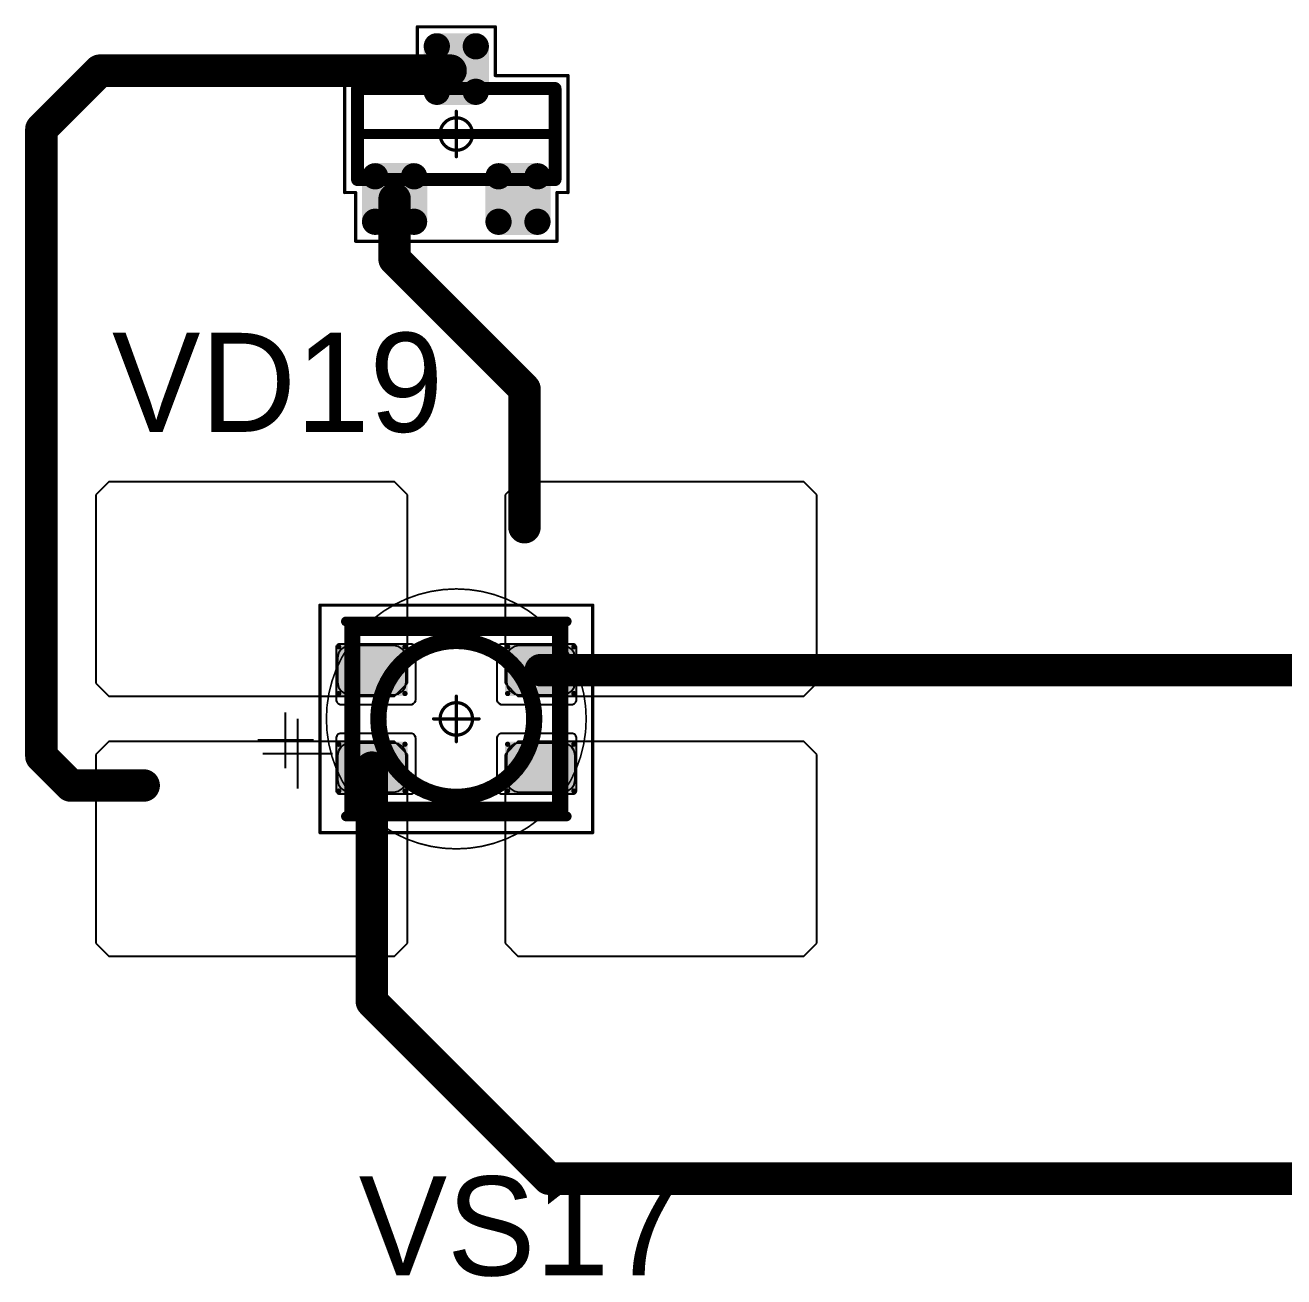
# Model space of a CAD drawing. Header units: millimetres. Extents: x 0 to 400, y 0 to 511.
# Drawn here: x 73.36 to 92.74, y 132.91 to 152.17 of the extents above; entities that cross this region are included whole.
import ezdxf

# ---------------------------------------------------------------- set-up
doc = ezdxf.new("R2010")
doc.units = ezdxf.units.MM
for name, color, linetype in [('Mechanical13', 56, 'Continuous'), ('Mechanical15', 56, 'Continuous'), ('Mechanical2', 216, 'Continuous'), ('TopLayer', 1, 'Continuous'), ('TopOverlay', 2, 'Continuous'), ('TopPaste', 8, 'Continuous'), ('TopSolder', 216, 'Continuous')]:
    doc.layers.add(name, color=color, linetype=linetype)

# ---------------------------------------------------------------- blocks, each defined once
blk = doc.blocks.new('SOT23_578')
at = {"layer": 'Mechanical13', "const_width": 0.2}
for points in [[(-0.7, 1.52), (0.7, 1.52)], [(-0.7, 1.52), (-0.7, -1.52)], [(0.7, 1.52), (0.7, -1.52)], [(-0.7, -1.52), (0.7, -1.52)]]:
    blk.add_lwpolyline(points, dxfattribs=at)
at = {"layer": 'Mechanical13', "const_width": 0.1}
for points in [[(-0.75, 1.52, 1), (-0.65, 1.52, 1)], [(-0.75, 1.52, 1), (-0.65, 1.52, 1)], [(0.65, 1.52, 1), (0.75, 1.52, 1)], [(0.65, 1.52, 1), (0.75, 1.52, 1)], [(-0.75, -1.52, 1), (-0.65, -1.52, 1)], [(-0.75, -1.52, 1), (-0.65, -1.52, 1)], [(0.65, -1.52, 1), (0.75, -1.52, 1)], [(0.65, -1.52, 1), (0.75, -1.52, 1)]]:
    blk.add_lwpolyline(points, format="xyb", close=True, dxfattribs=at)
at = {"layer": 'Mechanical15', "const_width": 0.05}
for points in [[(-0.9, 1.72), (-0.9, 1.55)], [(-0.9, 1.72), (0.9, 1.72)], [(0.9, 1.72), (0.9, 0.6)], [(-1.65, 1.55), (-1.65, -1.55)], [(-1.65, 1.55), (-0.9, 1.55)], [(0.9, 0.6), (1.65, 0.6)], [(1.65, 0.6), (1.65, -0.6)], [(0, 0.35), (0, -0.35)], [(-0.35, 0), (0.35, 0)], [(0.9, -0.6), (1.65, -0.6)], [(0.9, -0.6), (0.9, -1.72)], [(-1.65, -1.55), (-0.9, -1.55)], [(-0.9, -1.55), (-0.9, -1.72)], [(-0.9, -1.72), (0.9, -1.72)]]:
    blk.add_lwpolyline(points, dxfattribs=at)
at = {"layer": 'Mechanical15'}
for points, const_width in [([(-0.913, 1.72, 1), (-0.888, 1.72, 1)], 0.025), ([(-0.913, 1.72, 1), (-0.888, 1.72, 1)], 0.025), ([(0.888, 1.72, 1), (0.913, 1.72, 1)], 0.025), ([(0.888, 1.72, 1), (0.913, 1.72, 1)], 0.025), ([(-1.662, 1.55, 1), (-1.637, 1.55, 1)], 0.025), ([(-1.662, 1.55, 1), (-1.637, 1.55, 1)], 0.025), ([(-0.913, 1.55, 1), (-0.888, 1.55, 1)], 0.025), ([(-0.913, 1.55, 1), (-0.888, 1.55, 1)], 0.025), ([(0.888, 0.6, 1), (0.913, 0.6, 1)], 0.025), ([(0.888, 0.6, 1), (0.913, 0.6, 1)], 0.025), ([(1.637, 0.6, 1), (1.662, 0.6, 1)], 0.025), ([(1.637, 0.6, 1), (1.662, 0.6, 1)], 0.025), ([(0.25, 0, 1), (-0.25, 0, 1)], 0.05), ([(-0.012, 0.35, 1), (0.012, 0.35, 1)], 0.025), ([(-0.362, 0, 1), (-0.337, 0, 1)], 0.025), ([(-0.262, 0, 1), (-0.238, 0, 1)], 0.025), ([(0.238, 0, 1), (0.262, 0, 1)], 0.025), ([(0.337, 0, 1), (0.362, 0, 1)], 0.025), ([(-0.012, -0.35, 1), (0.012, -0.35, 1)], 0.025), ([(0.888, -0.6, 1), (0.913, -0.6, 1)], 0.025), ([(0.888, -0.6, 1), (0.913, -0.6, 1)], 0.025), ([(1.637, -0.6, 1), (1.662, -0.6, 1)], 0.025), ([(1.637, -0.6, 1), (1.662, -0.6, 1)], 0.025), ([(-1.662, -1.55, 1), (-1.637, -1.55, 1)], 0.025), ([(-1.662, -1.55, 1), (-1.637, -1.55, 1)], 0.025), ([(-0.913, -1.55, 1), (-0.888, -1.55, 1)], 0.025), ([(-0.913, -1.55, 1), (-0.888, -1.55, 1)], 0.025), ([(-0.913, -1.72, 1), (-0.888, -1.72, 1)], 0.025), ([(-0.913, -1.72, 1), (-0.888, -1.72, 1)], 0.025), ([(0.888, -1.72, 1), (0.913, -1.72, 1)], 0.025), ([(0.888, -1.72, 1), (0.913, -1.72, 1)], 0.025)]:
    blk.add_lwpolyline(points, format="xyb", close=True, dxfattribs=dict(at, const_width=const_width))
at = {"layer": 'TopLayer', "const_width": 0.1}
for points in [[(-1.4, 1.25, 1), (-1.3, 1.25, 1)], [(-0.7, 1.25, 1), (-0.6, 1.25, 1)], [(-1.4, 0.65, 1), (-1.3, 0.65, 1)], [(-0.7, 0.65, 1), (-0.6, 0.65, 1)], [(0.6, 0.3, 1), (0.7, 0.3, 1)], [(1.3, 0.3, 1), (1.4, 0.3, 1)], [(0.6, -0.3, 1), (0.7, -0.3, 1)], [(1.3, -0.3, 1), (1.4, -0.3, 1)], [(-1.4, -0.65, 1), (-1.3, -0.65, 1)], [(-0.7, -0.65, 1), (-0.6, -0.65, 1)], [(-1.4, -1.25, 1), (-1.3, -1.25, 1)], [(-0.7, -1.25, 1), (-0.6, -1.25, 1)]]:
    blk.add_lwpolyline(points, format="xyb", close=True, dxfattribs=at)
at = {"layer": 'TopLayer'}
for points in [[(-1.45, 1.25), (-1.45, 0.65), (-0.55, 1.25), (-0.55, 0.65)], [(-1.35, 1.35), (-1.35, 0.55), (-0.65, 1.35), (-0.65, 0.55)], [(0.65, 0.4), (0.65, -0.4), (1.35, 0.4), (1.35, -0.4)], [(0.55, 0.3), (0.55, -0.3), (1.45, 0.3), (1.45, -0.3)], [(-1.35, -0.55), (-1.35, -1.35), (-0.65, -0.55), (-0.65, -1.35)], [(-1.45, -0.65), (-1.45, -1.25), (-0.55, -0.65), (-0.55, -1.25)]]:
    blk.add_solid(points, dxfattribs=at)
at = {"layer": 'TopOverlay', "const_width": 0.15}
blk.add_lwpolyline([(0, 1.5), (0, -1.5)], dxfattribs=at)
at = {"layer": 'TopOverlay', "const_width": 0.075}
for points in [[(-0.038, 1.5, 1), (0.038, 1.5, 1)], [(-0.038, -1.5, 1), (0.038, -1.5, 1)]]:
    blk.add_lwpolyline(points, format="xyb", close=True, dxfattribs=at)
at = {"layer": 'TopPaste', "const_width": 0.075}
for points in [[(-1.387, 1.25, 1), (-1.313, 1.25, 1)], [(-0.687, 1.25, 1), (-0.613, 1.25, 1)], [(-1.387, 0.65, 1), (-1.313, 0.65, 1)], [(-0.687, 0.65, 1), (-0.613, 0.65, 1)], [(0.613, 0.3, 1), (0.687, 0.3, 1)], [(1.313, 0.3, 1), (1.387, 0.3, 1)], [(0.613, -0.3, 1), (0.687, -0.3, 1)], [(1.313, -0.3, 1), (1.387, -0.3, 1)], [(-1.387, -0.65, 1), (-1.313, -0.65, 1)], [(-0.687, -0.65, 1), (-0.613, -0.65, 1)], [(-1.387, -1.25, 1), (-1.313, -1.25, 1)], [(-0.687, -1.25, 1), (-0.613, -1.25, 1)]]:
    blk.add_lwpolyline(points, format="xyb", close=True, dxfattribs=at)
at = {"layer": 'TopPaste'}
for points in [[(-1.425, 1.25), (-1.425, 0.65), (-0.575, 1.25), (-0.575, 0.65)], [(-1.35, 1.325), (-1.35, 0.575), (-0.65, 1.325), (-0.65, 0.575)], [(0.575, 0.3), (0.575, -0.3), (1.425, 0.3), (1.425, -0.3)], [(0.65, 0.375), (0.65, -0.375), (1.35, 0.375), (1.35, -0.375)], [(-1.35, -0.575), (-1.35, -1.325), (-0.65, -0.575), (-0.65, -1.325)], [(-1.425, -0.65), (-1.425, -1.25), (-0.575, -0.65), (-0.575, -1.25)]]:
    blk.add_solid(points, dxfattribs=at)
at = {"layer": 'TopSolder', "const_width": 0.202}
for points in [[(-1.451, 1.25, 1), (-1.249, 1.25, 1)], [(-0.751, 1.25, 1), (-0.549, 1.25, 1)], [(-1.451, 0.65, 1), (-1.249, 0.65, 1)], [(-0.751, 0.65, 1), (-0.549, 0.65, 1)], [(0.549, 0.3, 1), (0.751, 0.3, 1)], [(1.249, 0.3, 1), (1.451, 0.3, 1)], [(0.549, -0.3, 1), (0.751, -0.3, 1)], [(1.249, -0.3, 1), (1.451, -0.3, 1)], [(-1.451, -0.65, 1), (-1.249, -0.65, 1)], [(-0.751, -0.65, 1), (-0.549, -0.65, 1)], [(-1.451, -1.25, 1), (-1.249, -1.25, 1)], [(-0.751, -1.25, 1), (-0.549, -1.25, 1)]]:
    blk.add_lwpolyline(points, format="xyb", close=True, dxfattribs=at)
at = {"layer": 'TopSolder'}
for points in [[(-1.35, 1.452), (-1.35, 0.448), (-0.65, 1.452), (-0.65, 0.448)], [(-1.552, 1.25), (-1.552, 0.65), (-0.448, 1.25), (-0.448, 0.65)], [(0.65, 0.502), (0.65, -0.502), (1.35, 0.502), (1.35, -0.502)], [(0.448, 0.3), (0.448, -0.3), (1.552, 0.3), (1.552, -0.3)], [(-1.35, -0.448), (-1.35, -1.452), (-0.65, -0.448), (-0.65, -1.452)], [(-1.552, -0.65), (-1.552, -1.25), (-0.448, -0.65), (-0.448, -1.25)]]:
    blk.add_solid(points, dxfattribs=at)
blk = doc.blocks.new('E65F_782')
at = {"layer": 'Mechanical13'}
for p, q in [((2.441, 1.071), (2.441, 0)), ((1.905, 0.536), (2.976, 0.536))]:
    blk.add_line(p, q, dxfattribs=at)
at = {"layer": 'Mechanical13', "const_width": 0.25}
for points in [[(-1.6, 1.4), (-1.6, -1.4)], [(1.6, 1.4), (-1.6, 1.4)], [(1.6, 1.4), (1.6, -1.4)], [(1.6, -1.4), (-1.6, -1.4)]]:
    blk.add_lwpolyline(points, dxfattribs=at)
at = {"layer": 'Mechanical13'}
for points, const_width in [([(-1.663, 1.4, 1), (-1.538, 1.4, 1)], 0.125), ([(-1.663, 1.4, 1), (-1.538, 1.4, 1)], 0.125), ([(1.537, 1.4, 1), (1.662, 1.4, 1)], 0.125), ([(1.537, 1.4, 1), (1.662, 1.4, 1)], 0.125), ([(1.2, 0, 1), (-1.2, 0, 1)], 0.25), ([(-1.263, 0, 1), (-1.138, 0, 1)], 0.125), ([(1.137, 0, 1), (1.262, 0, 1)], 0.125), ([(-1.663, -1.4, 1), (-1.538, -1.4, 1)], 0.125), ([(-1.663, -1.4, 1), (-1.538, -1.4, 1)], 0.125), ([(1.537, -1.4, 1), (1.662, -1.4, 1)], 0.125), ([(1.537, -1.4, 1), (1.662, -1.4, 1)], 0.125)]:
    blk.add_lwpolyline(points, format="xyb", close=True, dxfattribs=dict(at, const_width=const_width))
at = {"layer": 'Mechanical15', "const_width": 0.05}
for points in [[(2.1, 1.75), (-2.1, 1.75)], [(-2.1, 1.75), (-2.1, -1.75)], [(2.1, 1.75), (2.1, -1.75)], [(0, 0.35), (0, -0.35)], [(0, 0.35), (0, -0.35)], [(0.35, 0), (-0.35, 0)], [(0.35, 0), (-0.35, 0)], [(2.1, -1.75), (-2.1, -1.75)]]:
    blk.add_lwpolyline(points, dxfattribs=at)
at = {"layer": 'Mechanical15'}
for points, const_width in [([(-2.113, 1.75, 1), (-2.088, 1.75, 1)], 0.025), ([(-2.113, 1.75, 1), (-2.088, 1.75, 1)], 0.025), ([(2.087, 1.75, 1), (2.112, 1.75, 1)], 0.025), ([(2.087, 1.75, 1), (2.112, 1.75, 1)], 0.025), ([(0.25, 0, 1), (-0.25, 0, 1)], 0.05), ([(0.25, 0, 1), (-0.25, 0, 1)], 0.05), ([(-0.013, 0.35, 1), (0.012, 0.35, 1)], 0.025), ([(-0.013, 0.35, 1), (0.012, 0.35, 1)], 0.025), ([(-0.363, 0, 1), (-0.338, 0, 1)], 0.025), ([(-0.363, 0, 1), (-0.338, 0, 1)], 0.025), ([(-0.263, 0, 1), (-0.238, 0, 1)], 0.025), ([(-0.263, 0, 1), (-0.238, 0, 1)], 0.025), ([(0.237, 0, 1), (0.262, 0, 1)], 0.025), ([(0.237, 0, 1), (0.262, 0, 1)], 0.025), ([(0.337, 0, 1), (0.362, 0, 1)], 0.025), ([(0.337, 0, 1), (0.362, 0, 1)], 0.025), ([(-0.013, -0.35, 1), (0.012, -0.35, 1)], 0.025), ([(-0.013, -0.35, 1), (0.012, -0.35, 1)], 0.025), ([(-2.113, -1.75, 1), (-2.088, -1.75, 1)], 0.025), ([(-2.113, -1.75, 1), (-2.088, -1.75, 1)], 0.025), ([(2.087, -1.75, 1), (2.112, -1.75, 1)], 0.025), ([(2.087, -1.75, 1), (2.112, -1.75, 1)], 0.025)]:
    blk.add_lwpolyline(points, format="xyb", close=True, dxfattribs=dict(at, const_width=const_width))
at = {"layer": 'TopLayer'}
for p, q in [((-5.35, 3.65), (-5.55, 3.45)), ((-0.95, 3.65), (-5.35, 3.65)), ((-5.35, 3.65), (-5.35, 3.65)), ((-0.75, 3.45), (-0.95, 3.65)), ((0.95, 3.65), (0.75, 3.45)), ((5.35, 3.65), (0.95, 3.65)), ((0.95, 3.65), (0.95, 3.65)), ((5.55, 3.45), (5.35, 3.65)), ((-5.55, 3.45), (-5.55, 3.45)), ((-5.55, 3.45), (-5.55, 0.55)), ((-0.75, 0.55), (-0.75, 3.45)), ((0.75, 3.45), (0.75, 3.45)), ((0.75, 3.45), (0.75, 0.55)), ((5.55, 0.55), (5.55, 3.45)), ((-5.55, 0.55), (-5.35, 0.35)), ((-0.95, 0.35), (-0.75, 0.55)), ((0.75, 0.55), (0.95, 0.35)), ((5.35, 0.35), (5.55, 0.55)), ((-5.35, 0.35), (-0.95, 0.35)), ((0.95, 0.35), (5.35, 0.35)), ((-5.35, -0.35), (-5.55, -0.55)), ((-0.95, -0.35), (-5.35, -0.35)), ((-5.35, -0.35), (-5.35, -0.35)), ((-0.75, -0.55), (-0.95, -0.35)), ((0.95, -0.35), (0.75, -0.55)), ((5.35, -0.35), (0.95, -0.35)), ((0.95, -0.35), (0.95, -0.35)), ((5.55, -0.55), (5.35, -0.35)), ((-5.55, -0.55), (-5.55, -0.55)), ((-5.55, -0.55), (-5.55, -3.45)), ((-0.75, -3.45), (-0.75, -0.55)), ((0.75, -0.55), (0.75, -0.55)), ((0.75, -0.55), (0.75, -3.45)), ((5.55, -3.45), (5.55, -0.55)), ((-5.55, -3.45), (-5.35, -3.65)), ((-0.95, -3.65), (-0.75, -3.45)), ((0.75, -3.45), (0.95, -3.65)), ((5.35, -3.65), (5.55, -3.45)), ((-5.35, -3.65), (-0.95, -3.65)), ((0.95, -3.65), (5.35, -3.65))]:
    blk.add_line(p, q, dxfattribs=at)
at = {"layer": 'TopLayer', "const_width": 0.04}
for points in [[(-1.83, 1.11, 1), (-1.79, 1.11, 1)], [(-0.81, 1.11, 1), (-0.77, 1.11, 1)], [(0.77, 1.11, 1), (0.81, 1.11, 1)], [(1.79, 1.11, 1), (1.83, 1.11, 1)], [(-1.83, 0.39, 1), (-1.79, 0.39, 1)], [(-0.81, 0.39, 1), (-0.77, 0.39, 1)], [(0.77, 0.39, 1), (0.81, 0.39, 1)], [(1.79, 0.39, 1), (1.83, 0.39, 1)], [(-1.83, -0.39, 1), (-1.79, -0.39, 1)], [(-0.81, -0.39, 1), (-0.77, -0.39, 1)], [(0.77, -0.39, 1), (0.81, -0.39, 1)], [(1.79, -0.39, 1), (1.83, -0.39, 1)], [(-1.83, -1.11, 1), (-1.79, -1.11, 1)], [(-0.81, -1.11, 1), (-0.77, -1.11, 1)], [(0.77, -1.11, 1), (0.81, -1.11, 1)], [(1.79, -1.11, 1), (1.83, -1.11, 1)]]:
    blk.add_lwpolyline(points, format="xyb", close=True, dxfattribs=at)
at = {"layer": 'TopLayer'}
for points in [[(-1.85, 1.11), (-1.85, 0.39), (-0.75, 1.11), (-0.75, 0.39)], [(-1.81, 1.15), (-1.81, 0.35), (-0.79, 1.15), (-0.79, 0.35)], [(0.75, 1.11), (0.75, 0.39), (1.85, 1.11), (1.85, 0.39)], [(0.79, 1.15), (0.79, 0.35), (1.81, 1.15), (1.81, 0.35)], [(-1.81, -0.35), (-1.81, -1.15), (-0.79, -0.35), (-0.79, -1.15)], [(0.79, -0.35), (0.79, -1.15), (1.81, -0.35), (1.81, -1.15)], [(-1.85, -0.39), (-1.85, -1.11), (-0.75, -0.39), (-0.75, -1.11)], [(0.75, -0.39), (0.75, -1.11), (1.85, -0.39), (1.85, -1.11)]]:
    blk.add_solid(points, dxfattribs=at)
at = {"layer": 'TopOverlay'}
for p, q in [((2.628, 0.757), (2.628, -0.1)), ((2.2, 0.328), (3.057, 0.328))]:
    blk.add_line(p, q, dxfattribs=at)
at = {"layer": 'TopOverlay', "const_width": 0.15}
for points in [[(1.7, 1.5), (-1.7, 1.5)], [(1.7, -1.5), (-1.7, -1.5)]]:
    blk.add_lwpolyline(points, dxfattribs=at)
at = {"layer": 'TopOverlay', "const_width": 0.075}
for points in [[(-1.738, 1.5, 1), (-1.663, 1.5, 1)], [(1.662, 1.5, 1), (1.737, 1.5, 1)], [(-1.738, -1.5, 1), (-1.663, -1.5, 1)], [(1.662, -1.5, 1), (1.737, -1.5, 1)]]:
    blk.add_lwpolyline(points, format="xyb", close=True, dxfattribs=at)
at = {"layer": 'TopPaste'}
for p, q in [((-1.814, 1.011), (-1.829, 0.938)), ((-1.773, 1.073), (-1.814, 1.011)), ((-1.711, 1.114), (-1.773, 1.073)), ((-1.638, 1.129), (-1.711, 1.114)), ((-0.963, 1.129), (-1.638, 1.129)), ((-0.889, 1.114), (-0.963, 1.129)), ((-0.827, 1.073), (-0.889, 1.114)), ((-0.786, 1.011), (-0.827, 1.073)), ((-0.771, 0.938), (-0.786, 1.011)), ((0.786, 1.011), (0.771, 0.938)), ((0.827, 1.073), (0.786, 1.011)), ((0.889, 1.114), (0.827, 1.073)), ((0.962, 1.129), (0.889, 1.114)), ((1.637, 1.129), (0.962, 1.129)), ((1.711, 1.114), (1.637, 1.129)), ((1.773, 1.073), (1.711, 1.114)), ((1.814, 1.011), (1.773, 1.073)), ((1.829, 0.938), (1.814, 1.011)), ((-1.829, 0.938), (-1.829, 0.563)), ((-0.771, 0.563), (-0.771, 0.938)), ((0.771, 0.938), (0.771, 0.563)), ((1.829, 0.563), (1.829, 0.938)), ((-1.829, 0.563), (-1.814, 0.489)), ((-1.814, 0.489), (-1.773, 0.427)), ((-1.773, 0.427), (-1.711, 0.386)), ((-0.889, 0.386), (-0.827, 0.427)), ((-0.827, 0.427), (-0.786, 0.489)), ((-0.786, 0.489), (-0.771, 0.563)), ((0.771, 0.563), (0.786, 0.489)), ((0.786, 0.489), (0.827, 0.427)), ((0.827, 0.427), (0.889, 0.386)), ((1.711, 0.386), (1.773, 0.427)), ((1.773, 0.427), (1.814, 0.489)), ((1.814, 0.489), (1.829, 0.563)), ((-1.711, 0.386), (-1.638, 0.371)), ((-1.638, 0.371), (-0.963, 0.371)), ((-0.963, 0.371), (-0.889, 0.386)), ((0.889, 0.386), (0.962, 0.371)), ((0.962, 0.371), (1.637, 0.371)), ((1.637, 0.371), (1.711, 0.386)), ((-1.711, -0.386), (-1.773, -0.427)), ((-1.638, -0.371), (-1.711, -0.386)), ((-0.963, -0.371), (-1.638, -0.371)), ((-0.889, -0.386), (-0.963, -0.371)), ((-0.827, -0.427), (-0.889, -0.386)), ((0.889, -0.386), (0.827, -0.427)), ((0.962, -0.371), (0.889, -0.386)), ((1.637, -0.371), (0.962, -0.371)), ((1.711, -0.386), (1.637, -0.371)), ((1.773, -0.427), (1.711, -0.386)), ((-1.814, -0.489), (-1.829, -0.563)), ((-1.829, -0.563), (-1.829, -0.938)), ((-1.773, -0.427), (-1.814, -0.489)), ((-0.786, -0.489), (-0.827, -0.427)), ((-0.771, -0.563), (-0.786, -0.489)), ((-0.771, -0.938), (-0.771, -0.563)), ((0.786, -0.489), (0.771, -0.563)), ((0.771, -0.563), (0.771, -0.938)), ((0.827, -0.427), (0.786, -0.489)), ((1.814, -0.489), (1.773, -0.427)), ((1.829, -0.563), (1.814, -0.489)), ((1.829, -0.938), (1.829, -0.563)), ((-1.829, -0.938), (-1.814, -1.011)), ((-0.786, -1.011), (-0.771, -0.938)), ((0.771, -0.938), (0.786, -1.011)), ((1.814, -1.011), (1.829, -0.938)), ((-1.814, -1.011), (-1.773, -1.073)), ((-1.773, -1.073), (-1.711, -1.114)), ((-1.711, -1.114), (-1.638, -1.129)), ((-1.638, -1.129), (-0.963, -1.129)), ((-0.963, -1.129), (-0.889, -1.114)), ((-0.889, -1.114), (-0.827, -1.073)), ((-0.827, -1.073), (-0.786, -1.011)), ((0.786, -1.011), (0.827, -1.073)), ((0.827, -1.073), (0.889, -1.114)), ((0.889, -1.114), (0.962, -1.129)), ((0.962, -1.129), (1.637, -1.129)), ((1.637, -1.129), (1.711, -1.114)), ((1.711, -1.114), (1.773, -1.073)), ((1.773, -1.073), (1.814, -1.011))]:
    blk.add_line(p, q, dxfattribs=at)
at = {"layer": 'TopSolder'}
for p, q in [((-1.842, 1.129), (-1.85, 1.111)), ((-1.85, 1.111), (-1.85, 1.101)), ((-1.85, 1.101), (-1.85, 1.101)), ((-1.85, 1.101), (-1.85, 0.301)), ((-1.828, 1.143), (-1.842, 1.129)), ((-1.81, 1.151), (-1.828, 1.143)), ((-1.8, 1.151), (-1.81, 1.151)), ((-0.7, 1.151), (-1.8, 1.151)), ((-0.685, 1.151), (-0.7, 1.151)), ((-0.7, 1.151), (-0.7, 1.151)), ((-0.658, 1.139), (-0.685, 1.151)), ((-0.636, 1.118), (-0.658, 1.139)), ((-0.625, 1.09), (-0.636, 1.118)), ((-0.625, 1.076), (-0.625, 1.09)), ((-0.625, 0.301), (-0.625, 1.076)), ((0.636, 1.118), (0.625, 1.09)), ((0.625, 1.09), (0.625, 1.076)), ((0.625, 1.076), (0.625, 1.076)), ((0.625, 1.076), (0.625, 0.301)), ((0.657, 1.139), (0.636, 1.118)), ((0.685, 1.151), (0.657, 1.139)), ((0.7, 1.151), (0.685, 1.151)), ((1.8, 1.151), (0.7, 1.151)), ((1.81, 1.151), (1.8, 1.151)), ((1.8, 1.151), (1.8, 1.151)), ((1.828, 1.143), (1.81, 1.151)), ((1.842, 1.129), (1.828, 1.143)), ((1.85, 1.111), (1.842, 1.129)), ((1.85, 1.101), (1.85, 1.111)), ((1.85, 0.301), (1.85, 1.101)), ((-1.85, 0.301), (-1.85, 0.286)), ((-1.85, 0.286), (-1.839, 0.258)), ((-1.839, 0.258), (-1.818, 0.237)), ((-1.818, 0.237), (-1.79, 0.226)), ((-1.79, 0.226), (-1.775, 0.226)), ((-1.775, 0.226), (-1.775, 0.226)), ((-1.775, 0.226), (-0.7, 0.226)), ((-0.7, 0.226), (-0.685, 0.226)), ((-0.685, 0.226), (-0.658, 0.237)), ((-0.658, 0.237), (-0.636, 0.258)), ((-0.636, 0.258), (-0.625, 0.286)), ((-0.625, 0.286), (-0.625, 0.301)), ((-0.625, 0.301), (-0.625, 0.301)), ((0.625, 0.301), (0.625, 0.286)), ((0.625, 0.286), (0.636, 0.258)), ((0.636, 0.258), (0.657, 0.237)), ((0.657, 0.237), (0.685, 0.226)), ((0.685, 0.226), (0.7, 0.226)), ((0.7, 0.226), (0.7, 0.226)), ((0.7, 0.226), (1.775, 0.226)), ((1.775, 0.226), (1.79, 0.226)), ((1.79, 0.226), (1.817, 0.237)), ((1.817, 0.237), (1.839, 0.258)), ((1.839, 0.258), (1.85, 0.286)), ((1.85, 0.286), (1.85, 0.301)), ((1.85, 0.301), (1.85, 0.301)), ((-1.839, -0.257), (-1.85, -0.285)), ((-1.85, -0.285), (-1.85, -0.299)), ((-1.85, -0.299), (-1.85, -0.299)), ((-1.85, -0.299), (-1.85, -1.099)), ((-1.818, -0.236), (-1.839, -0.257)), ((-1.79, -0.224), (-1.818, -0.236)), ((-1.775, -0.224), (-1.79, -0.224)), ((-0.7, -0.224), (-1.775, -0.224)), ((-0.685, -0.224), (-0.7, -0.224)), ((-0.7, -0.224), (-0.7, -0.224)), ((-0.658, -0.236), (-0.685, -0.224)), ((-0.636, -0.257), (-0.658, -0.236)), ((-0.625, -0.285), (-0.636, -0.257)), ((-0.625, -0.299), (-0.625, -0.285)), ((-0.625, -1.074), (-0.625, -0.299)), ((0.636, -0.257), (0.625, -0.285)), ((0.625, -0.285), (0.625, -0.299)), ((0.625, -0.299), (0.625, -0.299)), ((0.625, -0.299), (0.625, -1.074)), ((0.657, -0.236), (0.636, -0.257)), ((0.685, -0.224), (0.657, -0.236)), ((0.7, -0.224), (0.685, -0.224)), ((1.775, -0.224), (0.7, -0.224)), ((1.79, -0.224), (1.775, -0.224)), ((1.775, -0.224), (1.775, -0.224)), ((1.817, -0.236), (1.79, -0.224)), ((1.839, -0.257), (1.817, -0.236)), ((1.85, -0.285), (1.839, -0.257)), ((1.85, -0.299), (1.85, -0.285)), ((1.85, -1.099), (1.85, -0.299)), ((-1.85, -1.099), (-1.85, -1.109)), ((-1.85, -1.109), (-1.842, -1.128)), ((-1.842, -1.128), (-1.828, -1.142)), ((-1.828, -1.142), (-1.81, -1.149)), ((-1.81, -1.149), (-1.8, -1.149)), ((-1.8, -1.149), (-0.7, -1.149)), ((-1.8, -1.149), (-1.8, -1.149)), ((-0.7, -1.149), (-0.685, -1.149)), ((-0.685, -1.149), (-0.658, -1.138)), ((-0.658, -1.138), (-0.636, -1.117)), ((-0.636, -1.117), (-0.625, -1.089)), ((-0.625, -1.089), (-0.625, -1.074)), ((-0.625, -1.074), (-0.625, -1.074)), ((0.625, -1.074), (0.625, -1.089)), ((0.625, -1.089), (0.636, -1.117)), ((0.636, -1.117), (0.657, -1.138)), ((0.657, -1.138), (0.685, -1.149)), ((0.685, -1.149), (0.7, -1.149)), ((0.7, -1.149), (1.8, -1.149)), ((0.7, -1.149), (0.7, -1.149)), ((1.8, -1.149), (1.81, -1.149)), ((1.81, -1.149), (1.828, -1.142)), ((1.828, -1.142), (1.842, -1.128)), ((1.842, -1.128), (1.85, -1.109)), ((1.85, -1.109), (1.85, -1.099)), ((1.85, -1.099), (1.85, -1.099))]:
    blk.add_line(p, q, dxfattribs=at)

msp = doc.modelspace()

# ---------------------------------------------------------------- linework, layer by layer
at = {"layer": 'Mechanical2'}
for points, const_width in [([(82, 141.5, 1), (78, 141.5, 1)], 0.0254), ([(80, 143.5, 1), (80, 143.5, 1)], 0.0005), ([(77.994, 141.5, 1), (78.006, 141.5, 1)], 0.0127), ([(78, 141.5, 1), (78, 141.5, 1)], 0.0005), ([(81.994, 141.5, 1), (82.006, 141.5, 1)], 0.0127), ([(82, 141.5, 1), (82, 141.5, 1)], 0.0005), ([(80, 139.5, 1), (80, 139.5, 1)], 0.0005)]:
    msp.add_lwpolyline(points, format="xyb", close=True, dxfattribs=dict(at, const_width=const_width))
at = {"layer": 'Mechanical2', "const_width": 0.001}
for points in [[(80, 139.5), (80, 143.5)], [(78, 141.5), (82, 141.5)]]:
    msp.add_lwpolyline(points, dxfattribs=at)
at = {"layer": 'TopLayer', "const_width": 0.5}
for points in [[(73.612, 150.575), (74.512, 151.475)], [(74.512, 151.475), (79.912, 151.475)], [(73.612, 140.925), (73.612, 150.575)], [(79.05, 148.575), (79.05, 149.5)], [(79.05, 148.575), (81.05, 146.575)], [(81.05, 144.45), (81.05, 146.575)], [(81.3, 142.25), (93.562, 142.25)], [(73.612, 140.925), (74.062, 140.475)], [(78.7, 137.15), (78.7, 140.75)], [(74.062, 140.475), (75.187, 140.475)], [(78.7, 137.15), (81.425, 134.425)], [(81.425, 134.425), (100.4, 134.425)]]:
    msp.add_lwpolyline(points, dxfattribs=at)
at = {"layer": 'TopLayer', "const_width": 0.25}
for points in [[(74.387, 151.475, 1), (74.637, 151.475, 1)], [(74.387, 151.475, 1), (74.637, 151.475, 1)], [(79.787, 151.475, 1), (80.037, 151.475, 1)], [(73.487, 150.575, 1), (73.737, 150.575, 1)], [(73.487, 150.575, 1), (73.737, 150.575, 1)], [(78.925, 149.5, 1), (79.175, 149.5, 1)], [(78.925, 148.575, 1), (79.175, 148.575, 1)], [(78.925, 148.575, 1), (79.175, 148.575, 1)], [(80.925, 146.575, 1), (81.175, 146.575, 1)], [(80.925, 146.575, 1), (81.175, 146.575, 1)], [(80.925, 144.45, 1), (81.175, 144.45, 1)], [(81.175, 142.25, 1), (81.425, 142.25, 1)], [(73.487, 140.925, 1), (73.737, 140.925, 1)], [(73.487, 140.925, 1), (73.737, 140.925, 1)], [(78.575, 140.75, 1), (78.825, 140.75, 1)], [(73.937, 140.475, 1), (74.187, 140.475, 1)], [(73.937, 140.475, 1), (74.187, 140.475, 1)], [(75.062, 140.475, 1), (75.312, 140.475, 1)], [(78.575, 137.15, 1), (78.825, 137.15, 1)], [(78.575, 137.15, 1), (78.825, 137.15, 1)], [(81.3, 134.425, 1), (81.55, 134.425, 1)], [(81.3, 134.425, 1), (81.55, 134.425, 1)]]:
    msp.add_lwpolyline(points, format="xyb", close=True, dxfattribs=at)

# ---------------------------------------------------------------- block references
for name, p, rotation in [('SOT23_578', (80, 150.5), 90), ('E65F_782', (80, 141.5), 180)]:
    msp.add_blockref(name, p, dxfattribs=dict(rotation=rotation))

# ---------------------------------------------------------------- texts
at = {"layer": 'TopOverlay'}
for s, p in [('VD19', (74.7, 145.917)), ('VS17', (78.499, 132.936))]:
    msp.add_text(s, height=1.524, dxfattribs=at).set_placement(p)

doc.saveas('drawing.dxf')
